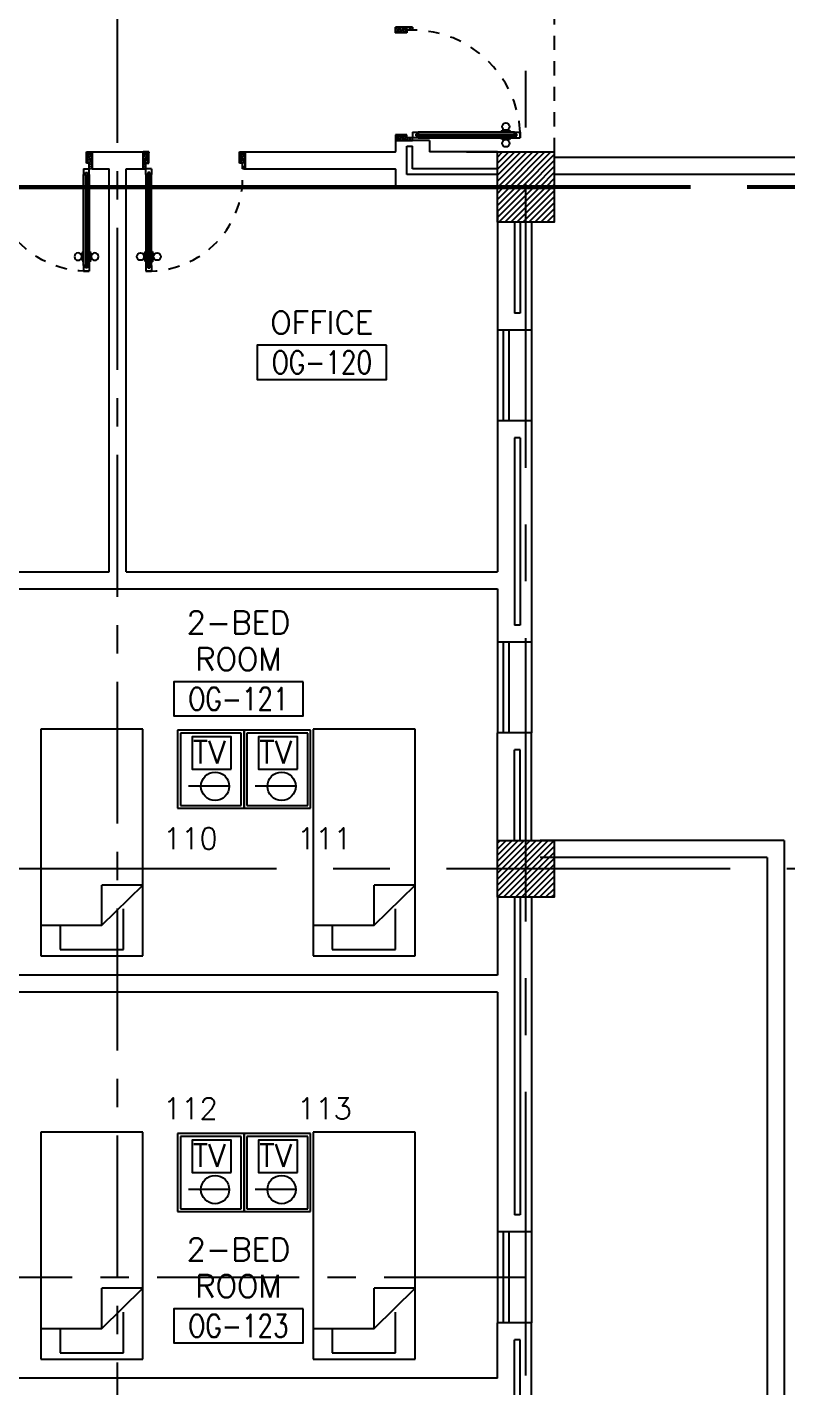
# Model space of a CAD drawing. Extents: x 0 to 93, y -1.5 to 78.
# Drawn here: x 78.07 to 84.77, y 22.43 to 34.42 of the extents above; entities that cross this region are included whole.
import ezdxf
from ezdxf.enums import TextEntityAlignment as Align

# ---------------------------------------------------------------- set-up
doc = ezdxf.new("R2010")
doc.units = 0
doc.header["$MEASUREMENT"] = 0
doc.header["$PDMODE"] = 34
for name, pattern in [('CENTER', [2, 1.25, -0.25, 0.25, -0.25]), ('CENTERX2', [4, 2.5, -0.5, 0.5, -0.5]), ('HIDDEN', [0.375, 0.25, -0.125]), ('HIDDEN2', [0.1875, 0.125, -0.0625])]:
    doc.linetypes.add(name, pattern=pattern)
doc.layers.get('0').update_dxf_attribs({"color": 11, "linetype": 'CONTINUOUS'})
doc.layers.get('DEFPOINTS').update_dxf_attribs({"color": 11, "linetype": 'CONTINUOUS'})
for name, color, linetype in [('AX-DIM', 11, 'CONTINUOUS'), ('AXES', 11, 'CENTERX2'), ('AXES1', 11, 'CENTER'), ('COL', 11, 'CONTINUOUS'), ('DOOR', 11, 'CONTINUOUS'), ('E-CCTV', 4, 'CONTINUOUS'), ('E-SOCKETS', 4, 'CONTINUOUS'), ('EJ', 11, 'CONTINUOUS'), ('FIX', 11, 'CONTINUOUS'), ('FUR', 11, 'CONTINUOUS'), ('HAT', 11, 'CONTINUOUS'), ('INSUL', 11, 'CONTINUOUS'), ('PROJ-L', 11, 'CONTINUOUS'), ('RM-BOX', 11, 'CONTINUOUS'), ('RM-NAME', 11, 'CONTINUOUS'), ('RM-NO', 11, 'CONTINUOUS'), ('ROOF', 11, 'CONTINUOUS'), ('STR', 11, 'CONTINUOUS'), ('WALL', 11, 'CONTINUOUS'), ('WIN', 11, 'CONTINUOUS')]:
    doc.layers.add(name, color=color, linetype=linetype)
doc.styles.add('ROMANS', font='ROMANS.shx', dxfattribs={"width": 0.6})
doc.dimstyles.new('DIM-OUT', dxfattribs={"dimscale": 0, "dimtxt": 0.24, "dimasz": 0.08, "dimexe": 0.02, "dimexo": 0.02, "dimgap": 0.05, "dimtad": 1, "dimdec": 0, "dimlfac": 1000, "dimzin": 0, "dimdsep": 46, "dimtxsty": 'ROMANS', "dimblk1": 'ARCHTICK', "dimblk2": 'ARCHTICK', "dimsah": 1, "dimcen": 0.01, "dimdle": 0.08, "dimclrd": 7, "dimclre": 7, "dimclrt": 2, "dimadec": 0, "dimazin": 0, "dimtp": 2, "dimtm": 2, "dimtfac": 0.1142857142857143, "dimtdec": 0, "dimtix": 1, "dimtmove": 2, "dimatfit": 3, "dimldrblk": 'ARCHTICK', "dimfxl": 0, "dimtolj": 1, "dimtzin": 0, "dimarcsym": 0})

# ---------------------------------------------------------------- blocks, each defined once
blk = doc.blocks.new('_ARCHTICK')
at = {"color": 0, "linetype": 'ByBlock', "const_width": 0.15}
blk.add_lwpolyline([(-0.5, -0.5), (0.5, 0.5)], dxfattribs=at)
blk = doc.blocks.new('*D659')
at = {"layer": 'AX-DIM', "color": 7, "lineweight": -2}
for p, q in [((91.57165188512592, 64.54999999999389), (91.5716518851259, 5.069999999994176)), ((82.74165188513463, 64.46999999999389), (91.59165188512591, 64.46999999999389)), ((82.74165188513463, 5.149999999994179), (91.5916518851259, 5.149999999994177))]:
    blk.add_line(p, q, dxfattribs=at)
at = {"layer": 'DEFPOINTS', "color": 0}
for p in [(82.72165188513463, 64.46999999999389), (82.72165188513463, 5.149999999994179), (91.5716518851259, 5.149999999994177)]:
    blk.add_point(p, dxfattribs=at)
at = {"layer": 'AX-DIM', "color": 7, "lineweight": -2, "xscale": 0.08, "yscale": 0.08, "zscale": 0.08}
for p, rotation in [((91.57165188512592, 64.46999999999389), 90), ((91.5716518851259, 5.149999999994177), 270)]:
    blk.add_blockref('_ARCHTICK', p, dxfattribs=dict(at, rotation=rotation))
at = {"layer": 'AX-DIM', "color": 2, "insert": (91.4016518851259, 34.80999999999404), "char_height": 0.24, "attachment_point": 5, "rotation": 90, "style": 'ROMANS'}
blk.add_mtext('\\A1;59320', dxfattribs=at)
blk = doc.blocks.new('DOOR90')
at = {"layer": 'DOOR', "linetype": 'ByBlock'}
for p, q in [((0, 0), (-150, 0)), ((-200, -25), (-1000, -25)), ((-200, -42), (-1000, -41.9999999999709)), ((-200, -58), (-1000, -58)), ((-1000, -75), (-200, -75))]:
    blk.add_line(p, q, dxfattribs=at)
at = {"layer": 'DOOR', "color": 0, "linetype": 'ByBlock'}
for p, q in [((-150, 0), (-150, -25)), ((-150, 0), (0, 0)), ((0, -50), (0, 0)), ((-1050, -25), (-1050, -75)), ((-1050, -75), (-1050, -25)), ((-1000, -25), (-1050, -25)), ((-1000, -75), (-1050.000000000029, -74.99999999947613)), ((-1020, -42), (-1020, -58)), ((-1000, -41.9999999999709), (-1020, -41.9999999999709)), ((-1000, -58), (-1020, -58)), ((-1000, -25), (-1000, -41.9999999999709)), ((-1000, -58), (-1000, -75)), ((-967.6424572214019, -25), (-967.6424572214019, -17.79999999995925)), ((-877.6424572214019, -17.79999999995925), (-967.6424572214019, -17.79999999995925)), ((-967.6424572214019, -75), (-967.6424572214019, -82.20000000004075)), ((-877.6424572214019, -82.20000000004075), (-967.6424572214019, -82.20000000004075)), ((-955.042457221396, -17.79999999995925), (-955.042457221396, -8.799999999959255)), ((-955.042457221396, -8.799999999959255), (-890.2424572214077, -8.799999999959255)), ((-955.042457221396, -17.79999999995925), (-890.2424572214077, -17.79999999995925)), ((-955.042457221396, -82.20000000004075), (-955.042457221396, -91.20000000004075)), ((-955.042457221396, -82.20000000004075), (-890.2424572214077, -82.20000000004075)), ((-955.042457221396, -91.20000000004075), (-890.2424572214077, -91.20000000004075)), ((-890.2424572214077, -17.79999999995925), (-890.2424572214077, -8.799999999959255)), ((-890.2424572214077, -82.20000000004075), (-890.2424572214077, -91.20000000004075)), ((-877.6424572214019, -25), (-877.6424572214019, -17.79999999995925)), ((-877.6424572214019, -75), (-877.6424572214019, -82.20000000004075)), ((-200, -42), (-200, -25)), ((-200, -25), (-150, -25)), ((-180, -42), (-200, -42)), ((-200, -75), (-200, -58)), ((-200, -58), (-180, -58)), ((-150, -75), (-200, -75)), ((-180, -58), (-180, -42)), ((-150, -75), (-150, -25)), ((-150, -25), (-100, -25)), ((-100, -25), (-100, -50)), ((-100, -50), (0, -50)), ((-150, -900), (-150, -875)), ((-150, -875), (-100, -875)), ((0, -900), (-150, -900)), ((-150, -900), (0, -900)), ((-100, -850), (0, -850)), ((-100, -875), (-100, -850)), ((0, -850), (0, -900))]:
    blk.add_line(p, q, dxfattribs=at)
at = {"layer": 'DOOR', "color": 9, "linetype": 'ByBlock'}
for p, q in [((0, -50), (-113.7099299924448, 0)), ((0, -50), (-40.1457343158545, 0)), ((0, -50), (-100, -36.64271395650576)), ((0, -850), (-113.7099299924448, -900)), ((0, -850), (-100, -863.3572860434942)), ((0, -850), (-40.1457343158545, -900))]:
    blk.add_line(p, q, dxfattribs=at)
at = {"layer": 'DOOR', "color": 0, "linetype": 'ByBlock'}
for centre in [(-922.6424572214019, 23.53094421501737), (-922.6424572214019, -123.5309442149592)]:
    blk.add_circle(centre, 32.39999999998526, dxfattribs=at)
at = {"layer": 'DOOR', "color": 9, "linetype": 'ByBlock'}
for centre, radius, start, end in [((0, -50), 74.40195781277725, 137.776426416831, 180), ((0, -50), 54.40195781277725, 113.2073828919768, 180), ((0, -50), 154.4019578127773, 161.1052885492919, 166.2857707775487), ((0, -50), 134.4019578127773, 158.1598493930306, 169.2800236451594), ((0, -50), 114.4019578127773, 154.0838418820621, 167.3774258712913), ((0, -50), 94.40195781277725, 148.0181880330829, 180), ((0, -50), 34.40195781277725, 90, 180), ((0, -50), 14.40195781277725, 90, 180), ((0, -850), 154.4019578127773, 193.7142292224513, 198.8947114507081), ((0, -850), 134.4019578127773, 190.7199763548406, 201.8401506069695), ((0, -850), 94.40195781277725, 180, 211.9818119669171), ((0, -850), 74.40195781277725, 180, 222.223573583169), ((0, -850), 54.40195781277725, 180, 246.7926171080232), ((0, -850), 34.40195781277725, 180, 270), ((0, -850), 14.40195781277725, 180, 270)]:
    blk.add_arc(centre, radius, start, end, dxfattribs=at)
at = {"layer": 'DOOR', "linetype": 'HIDDEN', "ltscale": 0.5}
blk.add_arc((-222.2222222220007, -49.99999999976717), 828.155208510499, 178.2701163782035, 275.0030377050298, dxfattribs=at)
blk = doc.blocks.new('*X106')
at = {"color": 0}
for p, q in [((253128.2403198966, 139849.7339738117), (253628.2403198966, 140349.7339738117)), ((253128.5557043091, 139903.0823668131), (253575.2073113076, 140349.7339738117)), ((253128.5557043091, 139956.1153754022), (253522.1743027186, 140349.7339738117)), ((253128.5557043091, 140009.1483839911), (253469.1412941296, 140349.7339738117)), ((253128.5557043091, 140062.1813925801), (253416.1082855406, 140349.7339738117)), ((253128.5557043091, 140115.2144011691), (253363.0752769516, 140349.7339738117)), ((253128.5557043091, 140168.2474097581), (253310.0422683626, 140349.7339738117)), ((253128.5557043091, 140221.2804183471), (253257.0092597736, 140349.7339738117)), ((253128.5557043091, 140274.3134269361), (253203.9762511846, 140349.7339738117)), ((253128.5557043091, 140327.3464355251), (253150.9432425956, 140349.7339738117)), ((253181.2733284856, 139849.7339738117), (253628.555704309, 140297.0163496351)), ((253234.3063370746, 139849.7339738117), (253628.555704309, 140243.9833410461)), ((253287.3393456636, 139849.7339738117), (253628.555704309, 140190.9503324571)), ((253340.3723542525, 139849.7339738117), (253628.555704309, 140137.9173238681)), ((253393.4053628415, 139849.7339738117), (253628.555704309, 140084.8843152791)), ((253446.4383714305, 139849.7339738117), (253628.555704309, 140031.8513066902)), ((253499.4713800195, 139849.7339738117), (253628.555704309, 139978.8182981012)), ((253552.5043886085, 139849.7339738117), (253628.555704309, 139925.7852895122)), ((253605.5373971975, 139849.7339738117), (253628.555704309, 139872.7522809232))]:
    blk.add_line(p, q, dxfattribs=at)
blk = doc.blocks.new('COL50')
at = {"layer": 'COL'}
blk.add_lwpolyline([(-249.9999999999709, 250), (-249.9999999999418, -250), (250, -250), (249.9999999999709, 250)], close=True, dxfattribs=at)
blk = doc.blocks.new('AH20A')
at = {"layer": 'FUR'}
for p, q in [((0, 0.5), (0, -0.5)), ((1, 0.5), (0, 0.5)), ((0.1358132048044354, 0.5), (0.1358132048044354, -0.09873155399691314)), ((1, -0.5), (1, 0.5)), ((0.1358132048044354, 0.3112226375378668), (0.02772451273631305, 0.3112226375378668)), ((0.02772451273631305, 0.3112226375378668), (0.02772451273631305, -0.3087128986371681)), ((0.1358132048044354, -0.09873155399691314), (0.312524700537324, -0.5)), ((0.1358132048044354, -0.09873155399691314), (0.312524700537324, -0.09873155399691314)), ((0.312524700537324, -0.5), (0.312524700537324, -0.09873155399691314)), ((0.02772451273631305, -0.3087128986371681), (0.2075707670301199, -0.3087128986371681)), ((0, -0.5), (1, -0.5))]:
    blk.add_line(p, q, dxfattribs=at)
blk = doc.blocks.new('RM1')
at = {"layer": 'RM-BOX'}
blk.add_lwpolyline([(569.8908462408872, -200), (-569.890846240829, -200), (-569.8908462407999, -500), (569.8908462407999, -500)], close=True, dxfattribs=at)
at = {"layer": 'RM-NAME', "style": 'ROMANS'}
for tag, p in [('ROOMNAME1', (-5.820766091346741e-11, 323.8095238095266)), ('ROOMNAME2', (0, 0))]:
    blk.add_attdef(tag, text='', height=200, dxfattribs=at).set_placement(p, align=Align.MIDDLE)
at = {"layer": 'RM-NO', "style": 'ROMANS', "width": 0.8}
blk.add_attdef('ROOMNO', text='', height=200, dxfattribs=at).set_placement((0, -350), align=Align.MIDDLE)
blk = doc.blocks.new('DOOR-10')
at = {"layer": 'DOOR', "color": 0, "linetype": 'ByBlock'}
for p, q in [((-25.69739139656303, 1099.999999999069), (-75.69739139656303, 1099.999999999069)), ((-75.69739139656303, 1099.999999999069), (-25.69739139656303, 1099.999999999069)), ((-75.69739139656303, 1049.999999999069), (-75.69739139603917, 1099.999999999098)), ((-25.69739139656303, 1049.999999999069), (-25.69739139656303, 1099.999999999069)), ((-82.89739139663288, 1005.042457220465), (-91.89739139663288, 1005.042457220465)), ((-91.89739139663288, 1005.042457220465), (-91.89739139663288, 940.2424572204764)), ((-75.69739139656303, 1017.642457220471), (-82.89739139663288, 1017.642457220471)), ((-82.89739139663288, 927.6424572204705), (-82.89739139663288, 1017.642457220471)), ((-82.89739139663288, 1005.042457220465), (-82.89739139663288, 940.2424572204764)), ((-58.69739139656303, 1049.999999999069), (-75.69739139656303, 1049.999999999069)), ((-42.69739139656303, 1069.999999999069), (-58.69739139656303, 1069.999999999069)), ((-58.69739139656303, 1049.999999999069), (-58.69739139656303, 1069.999999999069)), ((-42.69739139656303, 1049.999999999069), (-42.69739139656303, 1069.999999999069)), ((-25.69739139656303, 1049.999999999069), (-42.69739139656303, 1049.999999999069)), ((-25.69739139656303, 1017.642457220471), (-18.49739139649319, 1017.642457220471)), ((-18.49739139649319, 927.6424572204705), (-18.49739139649319, 1017.642457220471)), ((-18.49739139649319, 1005.042457220465), (-9.497391396493185, 1005.042457220465)), ((-18.49739139649319, 1005.042457220465), (-18.49739139649319, 940.2424572204764)), ((-9.497391396493185, 1005.042457220465), (-9.497391396493185, 940.2424572204764)), ((-82.89739139663288, 940.2424572204764), (-91.89739139663288, 940.2424572204764)), ((-75.69739139656303, 927.6424572204705), (-82.89739139663288, 927.6424572204705)), ((-25.69739139656303, 927.6424572204705), (-18.49739139649319, 927.6424572204705)), ((-18.49739139649319, 940.2424572204764), (-9.497391396493185, 940.2424572204764)), ((-1000.697391395341, 0), (-1000.697391395341, 150)), ((-1000.697391395341, 150), (-975.6973913953407, 150)), ((-1000.697391395341, 150), (-1000.697391395341, 0)), ((-975.6973913953407, 150), (-975.6973913953407, 100)), ((-75.69739139534067, 200), (-58.69739139534067, 200)), ((-75.69739139534067, 150), (-75.69739139534067, 200)), ((-75.69739139534067, 150), (-25.69739139534067, 150)), ((-58.69739139534067, 200), (-58.69739139534067, 180)), ((-58.69739139534067, 180), (-42.69739139534067, 180)), ((-42.69739139534067, 200), (-25.69739139534067, 200)), ((-42.69739139534067, 180), (-42.69739139534067, 200)), ((-25.69739139534067, 200), (-25.69739139534067, 150)), ((-0.6973913953406736, 150), (-25.69739139534067, 150)), ((-25.69739139534067, 150), (-25.69739139534067, 100)), ((-950.6973913953407, 0), (-1000.697391395341, 0)), ((-975.6973913953407, 100), (-950.6973913953407, 100)), ((-950.6973913953407, 100), (-950.6973913953407, 0)), ((-50.69739139534067, 100), (-50.69739139534067, 0)), ((-25.69739139534067, 100), (-50.69739139534067, 100)), ((-50.69739139534067, 0), (-0.6973913953406736, 0))]:
    blk.add_line(p, q, dxfattribs=at)
at = {"layer": 'DOOR', "linetype": 'ByBlock'}
for p, q in [((-75.69739139656303, 1049.999999999069), (-75.69739139534067, 200)), ((-58.69739139534067, 200), (-58.69739139656303, 1049.999999999069)), ((-42.69739139534067, 200), (-42.69739139656303, 1049.999999999069)), ((-25.69739139534067, 200), (-25.69739139656303, 1049.999999999069))]:
    blk.add_line(p, q, dxfattribs=at)
at = {"layer": 'DOOR', "color": 9, "linetype": 'ByBlock'}
for p, q in [((-0.6973913953406736, 0), (-0.6973913953406736, 150)), ((-950.6973913953407, 0), (-1000.697391395341, 113.7099299924448)), ((-950.6973913953407, 0), (-1000.697391395341, 40.1457343158545)), ((-950.6973913953407, 0), (-964.0546774388058, 100)), ((-50.69739139534067, 0), (-0.6973913953406736, 113.7099299924448)), ((-50.69739139534067, 0), (-37.34010535187554, 100)), ((-50.69739139534067, 0), (-0.6973913953406736, 40.1457343158545))]:
    blk.add_line(p, q, dxfattribs=at)
at = {"layer": 'DOOR', "color": 0, "linetype": 'ByBlock'}
for centre in [(-124.2283356115222, 972.6424572204705), (22.83355281845434, 972.6424572204705)]:
    blk.add_circle(centre, 32.39999999998526, dxfattribs=at)
at = {"layer": 'DOOR', "linetype": 'HIDDEN', "ltscale": 0.5}
blk.add_arc((-23.39897476031911, 149.138342134087), 952.2988064575108, 93.14815770431052, 179.9481576940245, dxfattribs=at)
at = {"layer": 'DOOR', "color": 9, "linetype": 'ByBlock'}
for centre, radius, start, end in [((-950.6973913953407, 0), 154.4019578127773, 103.7142292212167, 108.8947114515936), ((-950.6973913953407, 0), 134.4019578127773, 100.7199763555959, 111.8401506085482), ((-50.69739139534067, 0), 134.4019578127773, 68.15984939145177, 79.28002364440412), ((-50.69739139534067, 0), 154.4019578127773, 71.10528854840643, 76.28577077878333), ((-950.6973913953407, 0), 94.40195781277725, 90, 121.981811965689), ((-950.6973913953407, 0), 74.40195781277725, 90, 132.2235735847074), ((-950.6973913953407, 0), 54.40195781277725, 90, 156.7926171089788), ((-950.6973913953407, 0), 34.40195781277725, 90, 180), ((-950.6973913953407, 0), 14.40195781277725, 90, 180), ((-50.69739139534067, 0), 94.40195781277725, 58.01818803431096, 90), ((-50.69739139534067, 0), 74.40195781277725, 47.7764264152926, 90), ((-50.69739139534067, 0), 54.40195781277725, 23.20738289102122, 90), ((-50.69739139534067, 0), 34.40195781277725, 0, 90), ((-50.69739139534067, 0), 14.40195781277725, 0, 90), ((-50.69739139534067, 0), 114.4019578127773, 64.0838418833441, 77.3774258719247)]:
    blk.add_arc(centre, radius, start, end, dxfattribs=at)

msp = doc.modelspace()

# ---------------------------------------------------------------- hatches: boundary and pattern name
at = {"layer": 'HAT'}
h = msp.add_hatch(dxfattribs=at)
h.set_pattern_fill('ANSI31', color=256, scale=0.3, style=0)
h.set_pattern_definition([(45, (-250.4645303960424, -18.07100533739867), (-0.02651650429449553, 0.02651650429449554), [])])
h.paths.add_polyline_path([(82.47165188513463, 33.31999999999243), (82.22165188513463, 33.31999999999243), (82.22165188513463, 33.0199999999968), (82.47165188513463, 33.0199999999968)])
h.paths.add_polyline_path([(82.72165188513463, 33.31999999999243), (82.47165188513463, 33.31999999999243), (82.47165188513463, 33.0199999999968), (82.72165188513463, 33.0199999999968)])
h = msp.add_hatch(dxfattribs=at)
h.set_pattern_fill('ANSI31', color=256, scale=0.3, style=0)
h.set_pattern_definition([(45, (-250.4645303960424, -18.39100533739838), (-0.02651650429449553, 0.02651650429449554), [])])
h.paths.add_polyline_path([(82.47165188513463, 32.99999999999272), (82.22165188513463, 32.99999999999272), (82.22165188513463, 32.69999999999709), (82.47165188513463, 32.69999999999709)])
h.paths.add_polyline_path([(82.72165188513463, 32.99999999999272), (82.47165188513463, 32.99999999999272), (82.47165188513463, 32.69999999999709), (82.72165188513463, 32.69999999999709)])

# ---------------------------------------------------------------- linework, layer by layer
at = {"layer": 'AXES'}
for p, q in [((82.47165188513463, -1.464293643977726), (82.47165188513463, 77.3483814831634)), ((91.92165188514628, 33.0199999999968), (24.23165188514395, 33.0199999999968)), ((91.92165188514628, 33), (24.23165188514395, 33)), ((92.27165188513754, 27), (24.23165188514395, 27))]:
    msp.add_line(p, q, dxfattribs=at)
at = {"layer": 'AXES1'}
for p, q in [((78.87165188514336, 5.399999999994179), (78.87165188514336, 64.21999999999389)), ((82.47165188513463, 23.39999999999418), (24.23165188514395, 23.39999999999418))]:
    msp.add_line(p, q, dxfattribs=at)
at = {"layer": 'COL'}
for points in [[(82.22165188513463, 33.31999999999243), (82.72165188513463, 33.31999999999243), (82.72165188513463, 33.0199999999968), (82.22165188513463, 33.0199999999968)], [(82.22165188513463, 32.99999999999272), (82.72165188513463, 32.99999999999272), (82.72165188513463, 32.69999999999709), (82.22165188513463, 32.69999999999709)]]:
    msp.add_lwpolyline(points, close=True, dxfattribs=at)
at = {"layer": 'E-SOCKETS'}
for p, q in [((79.98701122523926, 28.22239162975893), (79.40108184964629, 28.22239162975893)), ((79.40108184964629, 28.22239162975893), (79.40108184964629, 27.53502020263841)), ((79.98701122523926, 27.53502020263841), (79.98701122523926, 28.22239162975893)), ((79.98701122523926, 28.22239162975893), (79.98701122523926, 27.53502020263841)), ((80.57294060083223, 28.22239162975893), (79.98701122523926, 28.22239162975893)), ((80.57294060083223, 27.53502020263841), (80.57294060083223, 28.22239162975893)), ((79.8562497227831, 27.72864651548298), (79.497919076588, 27.72864651548298)), ((80.44217909837607, 27.72864651548298), (80.08384845218097, 27.72864651548298)), ((79.40108184964629, 27.53502020263841), (79.98701122523926, 27.53502020263841)), ((79.98701122523926, 27.53502020263841), (80.57294060083223, 27.53502020263841)), ((79.98701122523926, 24.66739162976592), (79.40108184966084, 24.66739162976592)), ((79.40108184966084, 24.66739162976592), (79.40108184966084, 23.98002020264539)), ((79.98701122523926, 23.98002020264539), (79.98701122523926, 24.66739162976592)), ((79.98701122523926, 24.66739162976592), (79.98701122523926, 23.98002020264539)), ((80.57294060083223, 24.66739162976592), (79.98701122523926, 24.66739162976592)), ((80.57294060083223, 23.98002020264539), (80.57294060083223, 24.66739162976592)), ((79.8562497227831, 24.17364651548996), (79.497919076588, 24.17364651548996)), ((80.44217909837607, 24.17364651548996), (80.08384845218097, 24.17364651548996)), ((79.40108184966084, 23.98002020264539), (79.98701122523926, 23.98002020264539)), ((79.98701122523926, 23.98002020264539), (80.57294060083223, 23.98002020264539))]:
    msp.add_line(p, q, dxfattribs=at)
at = {"layer": 'E-SOCKETS', "color": 8}
for p, q in [((79.96201122524508, 28.19739162976475), (79.42608184965502, 28.19739162976475)), ((79.42608184965502, 28.19739162976475), (79.42608184965502, 27.56002020263259)), ((79.96201122524508, 27.56002020263259), (79.96201122524508, 28.19739162976475)), ((80.01201122524799, 28.19739162976475), (80.01201122524799, 27.56002020263259)), ((80.54794060083805, 28.19739162976475), (80.01201122524799, 28.19739162976475)), ((80.54794060083805, 27.56002020263259), (80.54794060083805, 28.19739162976475)), ((79.42608184965502, 27.56002020263259), (79.96201122524508, 27.56002020263259)), ((80.01201122524799, 27.56002020263259), (80.54794060083805, 27.56002020263259)), ((79.96201122524508, 24.64239162977174), (79.42608184965502, 24.64239162977174)), ((79.42608184965502, 24.64239162977174), (79.42608184965502, 24.00502020263957)), ((79.96201122524508, 24.00502020263957), (79.96201122524508, 24.64239162977174)), ((80.54794060083805, 24.64239162977174), (80.01201122524799, 24.64239162977174)), ((80.01201122524799, 24.64239162977174), (80.01201122524799, 24.00502020263957)), ((80.54794060083805, 24.00502020263957), (80.54794060083805, 24.64239162977174)), ((79.42608184965502, 24.00502020263957), (79.96201122524508, 24.00502020263957)), ((80.01201122524799, 24.00502020263957), (80.54794060083805, 24.00502020263957))]:
    msp.add_line(p, q, dxfattribs=at)
at = {"layer": 'E-SOCKETS'}
for points in [[(79.87293783239147, 27.87907272030861), (79.87293783239147, 28.16511076437746), (79.5278921808058, 28.16511076437746), (79.5278921808058, 27.87907272030861)], [(80.45886720798444, 27.87907272030861), (80.45886720798444, 28.16511076437746), (80.11382155639876, 28.16511076437746), (80.11382155639876, 27.87907272030861)], [(79.87293783240602, 24.3240727203156), (79.87293783240602, 24.61011076438444), (79.5278921808058, 24.61011076438444), (79.5278921808058, 24.3240727203156)], [(80.45886720798444, 24.3240727203156), (80.45886720798444, 24.61011076438444), (80.11382155639876, 24.61011076438444), (80.11382155639876, 24.3240727203156)]]:
    msp.add_lwpolyline(points, close=True, dxfattribs=at)
for centre in [(79.7312497227831, 27.72864651548298), (80.31717909837607, 27.72864651548298), (79.7312497227831, 24.17364651548996), (80.31717909837607, 24.17364651548996)]:
    msp.add_circle(centre, 0.125, dxfattribs=at)
at = {"layer": 'EJ', "color": 8}
for p, q in [((7.18672282838088, 33.0199999999968), (82.72165188513463, 33.0199999999968)), ((7.18672282838088, 33), (82.72165188513463, 33))]:
    msp.add_line(p, q, dxfattribs=at)
at = {"layer": 'EJ'}
for p, q in [((82.22165188513463, 33.0199999999968), (78.94665188514045, 33.0199999999968)), ((82.22165188513463, 33), (78.94665188514045, 33))]:
    msp.add_line(p, q, dxfattribs=at)
at = {"layer": 'INSUL'}
for p, q in [((81.42166200798238, 33.3700035393922), (81.47166200798529, 33.3700035393922)), ((81.42166200798238, 33.11999999999534), (81.42166200798238, 33.3700035393922)), ((81.42166200798238, 33.3700035393922), (81.47166200798529, 33.3700035393922)), ((81.47166200798529, 33.16999999999825), (81.47166200798529, 33.3700035393922)), ((82.22166200798529, 33.11999999999534), (81.42166200798238, 33.11999999999534)), ((82.22166200798529, 33.16999999999825), (81.47166200798529, 33.16999999999825)), ((82.37165188514336, 32.69999999999709), (82.37165188514336, 31.90000000000146)), ((82.42165188514628, 32.69999999999709), (82.42165188514628, 31.90000000000146)), ((82.42165188513172, 31.90000000000146), (82.37165188514336, 31.90000000000146)), ((82.42165188513172, 30.79999999999563), (82.37165188514336, 30.79999999999563)), ((82.37165188514336, 30.79999999999563), (82.37165188514336, 29.15000000000146)), ((82.42165188514628, 30.79999999999563), (82.42165188514628, 29.15000000000146)), ((82.42165188513172, 29.15000000000146), (82.37165188514336, 29.15000000000146)), ((82.42165188513172, 28.04999999999563), (82.37165188514336, 28.04999999999563)), ((82.37165188514336, 27.25), (82.37165188514336, 28.04999999999563)), ((82.42165188513172, 27.25), (82.42165188513172, 28.04999999999563)), ((82.37165188514336, 26.75), (82.37165188514336, 23.94999999999709)), ((82.42165188514628, 26.75), (82.42165188514628, 23.94999999999709)), ((82.42165188513172, 23.94999999999709), (82.37165188514336, 23.94999999999709)), ((82.42165188513172, 22.84999999999854), (82.37165188514336, 22.84999999999854)), ((82.37165188514336, 21.54999999999563), (82.37165188514336, 22.84999999999854)), ((82.42165188513172, 21.54999999999563), (82.42165188513172, 22.84999999999854))]:
    msp.add_line(p, q, dxfattribs=at)
at = {"layer": 'PROJ-L', "linetype": 'Continuous'}
for p, q in [((84.74738166858151, 27.24999999999272), (82.59738166857278, 27.24999999999272)), ((84.74738166858151, 27.24999999999272), (84.74738166858151, 19.54999999999563)), ((84.59738166857278, 27.09999999999854), (82.59738166857278, 27.09999999999854)), ((84.59738166857278, 27.09999999999854), (84.59738166857278, 19.69999999999709))]:
    msp.add_line(p, q, dxfattribs=at)
at = {"layer": 'ROOF'}
for p, q in [((85.37165188520159, 33.2699999999968), (82.72165188513463, 33.2699999999968)), ((87.94665188514045, 33.11999999999534), (82.72165188513463, 33.11999999999534)), ((49.9473816685786, 33.0199999999968), (82.59738166857278, 33.0199999999968)), ((49.9473816685786, 32.99999999999272), (82.59738166857278, 32.99999999999272))]:
    msp.add_line(p, q, dxfattribs=at)
at = {"layer": 'STR', "linetype": 'HIDDEN2'}
msp.add_line((82.72165188513463, 36.36999999999534), (82.72165188513463, 33.31999999999971), dxfattribs=at)
at = {"layer": 'WALL'}
for p, q in [((78.64665188513754, 33.16999987203599), (78.64665283415525, 33.31999987203744)), ((78.64665283415525, 33.31999987203744), (79.09665093611693, 33.31999987203744)), ((79.09665188513463, 33.16999987203599), (79.09665093611693, 33.31999987203744)), ((79.99665093612566, 33.31999987203744), (81.31865188514348, 33.31999987203744)), ((79.99665188514336, 33.16999987203599), (79.99665093612566, 33.31999987203744)), ((81.62165188514336, 33.41996839964122), (81.32165188514045, 33.41996650160581)), ((81.32165188514045, 33.41996756294247), (81.32165188514045, 33.32299987203442)), ((81.62165188514336, 33.41996756294247), (81.32165188514045, 33.41996566490707)), ((81.3216518851259, 33.41996756294247), (81.32165188514045, 33.32299987203442)), ((81.62165188514336, 33.41996756294975), (81.62165188514336, 33.31999999999971)), ((81.62165188512881, 33.41996756294247), (81.62165188514336, 33.31999999999971)), ((82.22165188513463, 33.31999999999971), (81.62165188514336, 33.31999999999971)), ((81.94665188514045, 33.31999999999971), (82.22165188513463, 33.31999999999971)), ((78.64665188513754, 33.16999987203599), (78.79665188514628, 33.16999987203599)), ((78.79665188514628, 33.0199999999968), (78.79665188514628, 33.16999987203599)), ((78.94665188514045, 33.0199999999968), (78.94665188514045, 33.16999987203599)), ((78.94665188514045, 33.16999987203599), (79.09665188513463, 33.16999987203599)), ((79.99665093612566, 33.16999987203599), (81.31865188514348, 33.16999987203599)), ((81.32165188514045, 33.16699987203174), (81.32165188514045, 33.0199999999968)), ((78.79665188514628, 33.0199999999968), (78.94665188514045, 33.0199999999968)), ((78.79665188514628, 33), (78.94665188514045, 33)), ((78.79665188514628, 29.61999999999534), (78.79665188514628, 33)), ((78.94665188514045, 29.61999999999534), (78.94665188514045, 33)), ((81.32165188514045, 33.0199999999968), (82.22165188513463, 33.0199999999968)), ((82.22165188513463, 32.79999999999563), (82.22165188513463, 31.75)), ((82.52165188513754, 32.69999999999709), (82.52165188513754, 31.75)), ((82.52165188513754, 31.75), (82.22165188513463, 31.75)), ((82.52165188513754, 30.94999999999709), (82.22165188513463, 30.94999999999709)), ((82.22165188513463, 30.94999999999709), (82.22165188513463, 29.61999999999534)), ((82.52165188513754, 30.94999999999709), (82.52165188513754, 29)), ((75.12165188514336, 29.61999999999534), (78.79665188514628, 29.61999999999534)), ((78.94665188514045, 29.61999999999534), (82.22165188513463, 29.61999999999534)), ((75.57165188514045, 29.46999999999389), (82.22165188513463, 29.46999999999389)), ((82.22165188513463, 29.46999999999389), (82.22165188513463, 29)), ((82.52165188513754, 29), (82.22165188513463, 29)), ((82.52165188513754, 28.19999999999709), (82.22165188513463, 28.19999999999709)), ((82.22165188513463, 27.25), (82.22165188513463, 28.19999999999709)), ((82.52165188513754, 27.25), (82.52165188513754, 28.19999999999709)), ((82.22165188513463, 26.75), (82.22165188513463, 26.06499999999505)), ((82.52165188513754, 26.75), (82.52165188513754, 23.79999999999563)), ((82.22165188513463, 26.06499999999505), (77.52165188513754, 26.06499999999505)), ((82.22165188513463, 25.9149999999936), (75.57165188514045, 25.9149999999936)), ((82.22165188513463, 25.9149999999936), (82.22165188513463, 23.79999999999563)), ((82.52165188513754, 23.79999999999563), (82.22165188513463, 23.79999999999563)), ((82.52165188513754, 23), (82.22165188513463, 23)), ((82.22165188513463, 22.50999999999476), (82.22165188513463, 23)), ((82.52165188513754, 21.39999999999418), (82.52165188513754, 23)), ((82.22165188513463, 22.50999999999476), (77.52165188513754, 22.50999999999476))]:
    msp.add_line(p, q, dxfattribs=at)
at = {"layer": 'WALL', "linetype": 'ByBlock', "ltscale": 0.3}
msp.add_lwpolyline([(82.22165188513463, 27.24999999999272), (82.72165188513463, 27.24999999999272), (82.72165188513463, 26.74999999999272), (82.22165188513463, 26.74999999999272)], close=True, dxfattribs=at)
at = {"layer": 'WALL'}
for centre, start, end in [((81.31865188514348, 33.32299987203442), 270, 0), ((81.31865188514348, 33.32299987203442), 270, 0), ((81.31865188514348, 33.16699987203174), 0, 90)]:
    msp.add_arc(centre, 0.003, start, end, dxfattribs=at)
at = {"layer": 'WIN'}
for p, q in [((82.22165188513463, 31.75), (82.22165188513463, 30.94999999999709)), ((82.27165188513754, 31.75), (82.27165188513754, 30.94999999999709)), ((82.32165188514045, 31.75), (82.32165188514045, 30.94999999999709)), ((82.52165188513754, 31.75), (82.52165188513754, 30.94999999999709)), ((82.22165188513463, 29), (82.22165188513463, 28.19999999999709)), ((82.27165188513754, 29), (82.27165188513754, 28.19999999999709)), ((82.32165188514045, 29), (82.32165188514045, 28.19999999999709)), ((82.52165188513754, 29), (82.52165188513754, 28.19999999999709)), ((82.22165188513463, 23.79999999999563), (82.22165188513463, 23)), ((82.27165188513754, 23.79999999999563), (82.27165188513754, 23)), ((82.32165188514045, 23.79999999999563), (82.32165188514045, 23)), ((82.52165188513754, 23.79999999999563), (82.52165188513754, 23))]:
    msp.add_line(p, q, dxfattribs=at)

# ---------------------------------------------------------------- block references
at = {"layer": 'COL', "xscale": -0.001, "yscale": 0.001, "zscale": 0.001}
msp.add_blockref('COL50', (82.47165188513463, 27), dxfattribs=at)
at = {"layer": 'DOOR', "color": 0, "linetype": 'ByBlock', "ltscale": 0.3, "xscale": 0.001, "yscale": 0.001, "zscale": 0.001, "rotation": 270}
msp.add_blockref('DOOR-10', (81.32165188514045, 33.41926827350835), dxfattribs=at)
at = {"layer": 'DOOR', "color": 0, "linetype": 'ByBlock', "yscale": 0.001, "zscale": 0.001}
for p, xscale, rotation in [((78.64665283415525, 33.31999987203744), -0.001, 270), ((79.09665093611693, 33.31999987203744), 0.001, 90)]:
    msp.add_blockref('DOOR90', p, dxfattribs=dict(at, xscale=xscale, rotation=rotation))
at = {"layer": 'FIX', "xscale": 2, "yscale": 0.9, "zscale": 2, "rotation": 90}
for p in [(78.64479373249924, 26.23321289803425), (81.04479373249342, 26.23321289803425), (78.64479373249924, 22.67821289803396), (81.04479373249342, 22.67821289803396)]:
    msp.add_blockref('AH20A', p, dxfattribs=at)
at = {"layer": 'HAT', "xscale": 0.001, "yscale": 0.001, "zscale": 0.001}
msp.add_blockref('*X106', (-170.9069038191665, -113.0997339738169), dxfattribs=at)
at = {"layer": 'RM-NAME', "xscale": 0.001, "yscale": 0.001, "zscale": 0.001}
for p, values in [((80.67265984893311, 31.81580036506784), {'ROOMNO': 'OG-120', 'ROOMNAME2': 'OFFICE'}), ((79.9371616954013, 28.84932685455715), {'ROOMNO': 'OG-121', 'ROOMNAME2': 'ROOM', 'ROOMNAME1': '2-BED'}), ((79.9371616954013, 23.32291897280811), {'ROOMNO': 'OG-123', 'ROOMNAME2': 'ROOM', 'ROOMNAME1': '2-BED'})]:
    msp.add_blockref('RM1', p, dxfattribs=at).add_auto_attribs(values)

# ---------------------------------------------------------------- texts
at = {"layer": 'E-CCTV', "color": 4, "linetype": 'Continuous', "style": 'ROMANS'}
for s, p in [('110', (79.2722375626006, 27.1750481518649)), ('111', (80.4541020320762, 27.1750481518649)), ('112', (79.2722375626006, 24.79447133383894)), ('113', (80.4541020320762, 24.79447133383894))]:
    msp.add_text(s, height=0.1875, dxfattribs=at).set_placement(p)
at = {"layer": 'E-SOCKETS', "style": 'ROMANS'}
for p in [(79.53410847252235, 27.9290585164199), (80.12003784811532, 27.9290585164199), (79.53410847252235, 24.37405851642689), (80.12003784811532, 24.37405851642689)]:
    msp.add_text('TV', height=0.2, dxfattribs=at).set_placement(p)

# ---------------------------------------------------------------- dimensions: what is measured, and where the dimension line sits
at = {"layer": 'AX-DIM'}
dim = msp.add_linear_dim(base=(91.5716518851259, 5.149999999994177), p1=(82.72165188513463, 64.46999999999389), p2=(82.72165188513463, 5.149999999994179), angle=270, dimstyle='DIM-OUT', override={"dimscale": 1}, dxfattribs=at)
dim.commit()
dim.dimension.update_dxf_attribs({"geometry": '*D659', "text_midpoint": (91.4016518851259, 34.80999999999404)})

doc.saveas('drawing.dxf')
